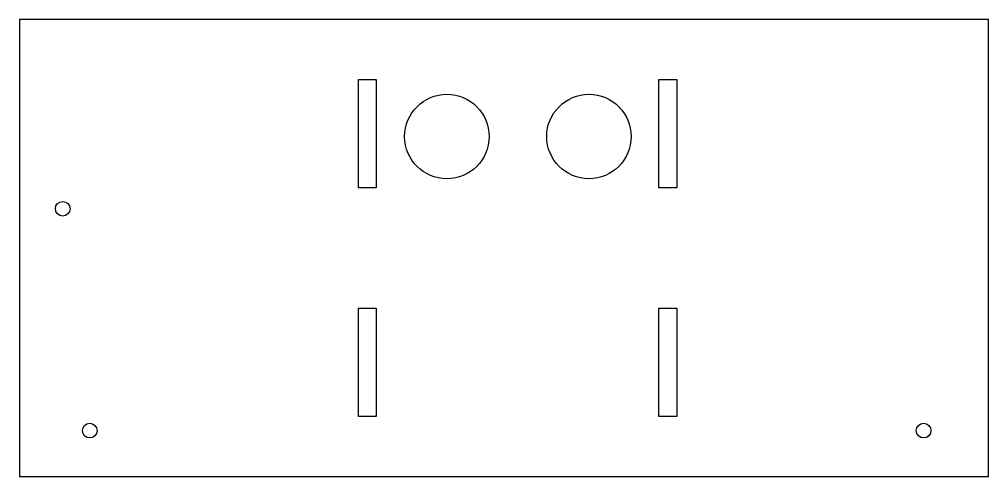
# Model space of a CAD drawing. Header units: millimetres. Extents: x -139 to 40, y 65 to 150.
import ezdxf

# ---------------------------------------------------------------- set-up
doc = ezdxf.new("R2010")
doc.units = ezdxf.units.MM
doc.layers.get('0').update_dxf_attribs({"linetype": 'CONTINUOUS'})

msp = doc.modelspace()

# ---------------------------------------------------------------- linework, layer by layer
for points in [[(-139, 65.5), (40, 65.5), (40, 150), (34.5, 150), (-133.5, 150), (-139, 150)], [(-73.1, 118.88), (-76.4, 118.88), (-76.4, 138.88), (-73.1, 138.88)], [(-17.6, 118.88), (-20.9, 118.88), (-20.9, 138.88), (-17.6, 138.88)], [(-73.1, 76.63), (-76.4, 76.63), (-76.4, 96.63), (-73.1, 96.63)], [(-20.9, 96.63), (-17.6, 96.63), (-17.6, 76.63), (-20.9, 76.63)]]:
    msp.add_lwpolyline(points, close=True)
for centre, radius in [((-60.05, 128.35), 7.8), ((-33.81, 128.35), 7.8), ((-131, 115), 1.35), ((-126, 74), 1.35), ((28, 74), 1.35)]:
    msp.add_circle(centre, radius)

doc.saveas('drawing.dxf')
